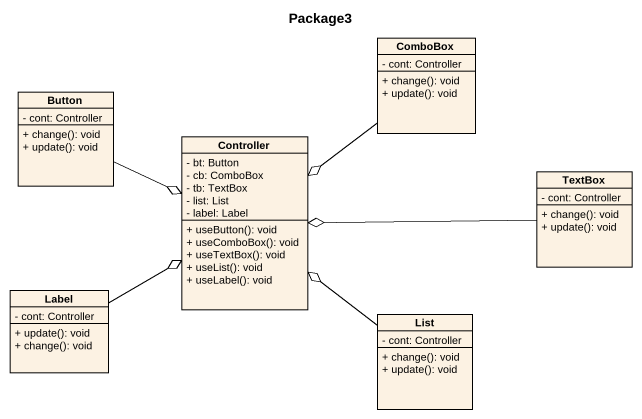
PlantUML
@startuml
title Package3
hide circle
hide empty members
skinparam classAttributeIconSize 0
class ComboBox {
  - cont: Controller
  + change(): void
  + update(): void
}
class Button {
  - cont: Controller
  + change(): void
  + update(): void
}
class Controller {
  - bt: Button
  - cb: ComboBox
  - tb: TextBox
  - list: List
  - label: Label
  + useButton(): void
  + useComboBox(): void
  + useTextBox(): void
  + useList(): void
  + useLabel(): void
}
class TextBox {
  - cont: Controller
  + change(): void
  + update(): void
}
class "Label" as Label_ {
  - cont: Controller
  + update(): void
  + change(): void
}
class List {
  - cont: Controller
  + change(): void
  + update(): void
}
ComboBox --o Controller
Button -right-o Controller
TextBox -left-o Controller
Label_ -right-o Controller
List -up-o Controller
@enduml
